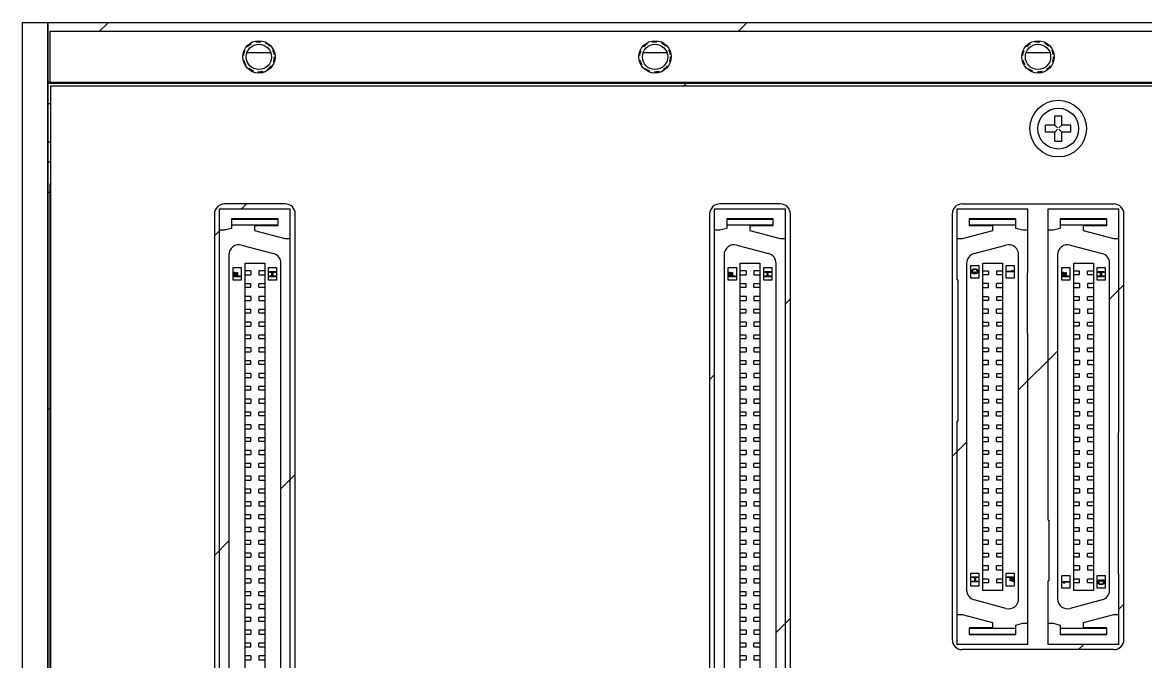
# Model space of a CAD drawing. Header units: inches. Extents: x 18 to 436, y 25 to 155.
# Drawn here: x 17.7 to 128.9, y 92.2 to 155.4 of the extents above; entities that cross this region are included whole.
import ezdxf

# ---------------------------------------------------------------- set-up
doc = ezdxf.new("R2010")
doc.units = ezdxf.units.IN
doc.header["$LTSCALE"] = 4.84
doc.header["$MEASUREMENT"] = 0
doc.linetypes.add('HIDDEN', pattern=[0.2, 0.1, -0.1])
for name, color, linetype in [('BSM712_PCB_ADXF_CONTINUOUS_LINE', 7, 'CONTINUOUS'), ('BSMJ712_4_001_DXF_HIDDEN_LINE', 7, 'CONTINUOUS'), ('BSMJ712_4_00DXF_CONTINUOUS_LINE', 7, 'CONTINUOUS'), ('BSMJ712_4_01DXF_CONTINUOUS_LINE', 7, 'CONTINUOUS'), ('C-1-1734101-DXF_CONTINUOUS_LINE', 7, 'CONTINUOUS'), ('C-1734101-5-DXF_CONTINUOUS_LINE', 7, 'CONTINUOUS'), ('GBT819_2-M2_DXF_CONTINUOUS_LINE', 7, 'CONTINUOUS'), ('TE_1734101_5DXF_CONTINUOUS_LINE', 7, 'CONTINUOUS')]:
    doc.layers.add(name, color=color, linetype=linetype)

msp = doc.modelspace()

# ---------------------------------------------------------------- linework, layer by layer
at = {"layer": 'BSM712_PCB_ADXF_CONTINUOUS_LINE', "color": 7, "linetype": 'Continuous'}
for p, q in [((20.52, 139.54), (20.42, 139.44)), ((20.42, 139.44), (20.42, 41.44))]:
    msp.add_line(p, q, dxfattribs=at)
at = {"layer": 'BSMJ712_4_001_DXF_HIDDEN_LINE', "color": 8, "linetype": 'HIDDEN'}
for centre in [(41.12, 152.04), (80.32, 152.04), (118.22, 152.04)]:
    msp.add_circle(centre, 1.5, dxfattribs=at)
at = {"layer": 'BSMJ712_4_00DXF_CONTINUOUS_LINE', "color": 7, "linetype": 'Continuous'}
for p, q in [((17.72, 25.44), (17.72, 155.44)), ((17.72, 155.44), (20.22, 155.44)), ((20.22, 155.44), (20.22, 25.44)), ((20.22, 25.44), (20.22, 155.44)), ((20.22, 155.44), (431.22, 155.44)), ((42.3, 152.44), (39.94, 152.44)), ((81.5, 152.44), (79.14, 152.44)), ((119.4, 152.44), (117.04, 152.44)), ((20.22, 149.44), (431.22, 149.44)), ((20.52, 31.69), (20.52, 149.19)), ((20.52, 149.19), (430.92, 149.19)), ((20.22, 147.44), (20.52, 147.44)), ((20.22, 143.64), (20.52, 143.64)), ((20.22, 141.64), (20.52, 141.64)), ((20.22, 138.64), (20.42, 138.64)), ((43.72, 137.49), (37.72, 137.49)), ((92.72, 137.49), (86.72, 137.49)), ((110.72, 137.49), (125.72, 137.49)), ((36.72, 136.49), (36.72, 49.99)), ((44.72, 49.99), (44.72, 136.49)), ((85.72, 136.49), (85.72, 49.99)), ((93.72, 49.99), (93.72, 136.49)), ((109.72, 136.49), (109.72, 94.39)), ((126.72, 94.39), (126.72, 136.49)), ((20.42, 117.19), (20.22, 117.19)), ((125.72, 93.39), (110.72, 93.39))]:
    msp.add_line(p, q, dxfattribs=at)
at = {"layer": 'BSMJ712_4_00DXF_CONTINUOUS_LINE', "color": 2, "linetype": 'Continuous'}
for p, q in [((25.32, 154.54), (26.22, 155.44)), ((88.54, 154.54), (89.44, 155.44)), ((20.23, 149.45), (20.37, 149.59)), ((83.19, 149.19), (83.44, 149.44)), ((39.4, 136.99), (39.9, 137.49)), ((36.72, 134.32), (37.25, 134.85)), ((125.3, 128.08), (126.72, 129.5)), ((93.22, 127.6), (93.72, 128.1)), ((116.3, 119.08), (120.15, 122.93)), ((85.72, 120.1), (86.22, 120.6)), ((109.72, 112.5), (111.15, 113.93)), ((43.3, 109.3), (44.72, 110.72)), ((36.72, 102.72), (38.15, 104.15)), ((126.22, 97.38), (126.72, 97.88)), ((92.3, 95.08), (93.72, 96.5)), ((122.24, 93.39), (122.74, 93.89))]:
    msp.add_line(p, q, dxfattribs=at)
at = {"layer": 'BSMJ712_4_00DXF_CONTINUOUS_LINE', "color": 7, "linetype": 'Continuous'}
for centre, radius in [((41.12, 152.04), 1.25), ((80.32, 152.04), 1.25), ((118.22, 152.04), 1.25), ((120.22, 144.94), 2.8)]:
    msp.add_circle(centre, radius, dxfattribs=at)
for centre, radius, start, end in [((40.11, 150.82), 1.62, 90.0022, 96.4011), ((42.13, 150.82), 1.62, 83.5989, 89.9978), ((79.31, 150.82), 1.62, 90.0022, 96.4011), ((81.33, 150.82), 1.62, 83.5989, 89.9978), ((117.21, 150.82), 1.62, 90.0022, 96.4011), ((119.23, 150.82), 1.62, 83.5989, 89.9978), ((37.72, 136.49), 1, 90, 180), ((43.72, 136.49), 1, 0, 90), ((86.72, 136.49), 1, 90, 180), ((92.72, 136.49), 1, 0, 90), ((110.72, 136.49), 1, 90, 180), ((125.72, 136.49), 1, 0, 90), ((110.72, 94.39), 1, 180, 270), ((125.72, 94.39), 1, 270, 0)]:
    msp.add_arc(centre, radius, start, end, dxfattribs=at)
at = {"layer": 'BSMJ712_4_01DXF_CONTINUOUS_LINE', "color": 7, "linetype": 'Continuous'}
for p, q in [((20.42, 154.54), (20.42, 149.54)), ((431.02, 154.54), (20.42, 154.54)), ((20.42, 149.54), (431.02, 149.54))]:
    msp.add_line(p, q, dxfattribs=at)
for centre in [(41.12, 152.04), (80.32, 152.04), (118.22, 152.04)]:
    msp.add_circle(centre, 1.6, dxfattribs=at)
at = {"layer": 'C-1-1734101-DXF_CONTINUOUS_LINE', "color": 7, "linetype": 'Continuous'}
for p, q in [((37.22, 61.75), (37.22, 136.99)), ((37.22, 136.99), (44.22, 136.99)), ((44.22, 70.44), (44.22, 136.99)), ((86.22, 61.75), (86.22, 136.99)), ((86.22, 136.99), (93.22, 136.99)), ((93.22, 70.44), (93.22, 136.99)), ((38.42, 136), (38.42, 135.07)), ((43.02, 136), (38.42, 136)), ((43.02, 135.96), (38.42, 135.96)), ((43.02, 135.35), (43.02, 136)), ((87.42, 136), (87.42, 135.07)), ((92.02, 136), (87.42, 136)), ((92.02, 135.96), (87.42, 135.96)), ((92.02, 135.35), (92.02, 136)), ((37.72, 134.89), (37.22, 134.89)), ((38.42, 135.07), (37.72, 134.89)), ((43.02, 135.39), (38.42, 135.39)), ((40.72, 134.83), (40.72, 135.35)), ((40.72, 135.35), (43.02, 135.35)), ((43.72, 134.02), (40.72, 134.83)), ((86.72, 134.89), (86.22, 134.89)), ((87.42, 135.07), (86.72, 134.89)), ((92.02, 135.39), (87.42, 135.39)), ((89.72, 134.83), (89.72, 135.35)), ((89.72, 135.35), (92.02, 135.35)), ((92.72, 134.02), (89.72, 134.83)), ((39.4, 133.42), (42.55, 132.58)), ((44.22, 134.02), (43.72, 134.02)), ((88.4, 133.42), (91.55, 132.58)), ((93.22, 134.02), (92.72, 134.02)), ((38.15, 132.45), (38.15, 53.98)), ((87.15, 132.45), (87.15, 53.98)), ((38.57, 129.94), (38.57, 131.21)), ((38.57, 131.21), (39.37, 131.21)), ((39.37, 131.21), (39.37, 129.94)), ((39.75, 54.8), (39.75, 131.63)), ((39.75, 131.63), (41.7, 131.63)), ((41.7, 131.63), (41.7, 54.8)), ((42.07, 129.94), (42.07, 131.21)), ((42.07, 131.21), (42.87, 131.21)), ((42.87, 131.21), (42.87, 129.94)), ((43.3, 54.83), (43.3, 131.61)), ((87.57, 129.94), (87.57, 131.21)), ((87.57, 131.21), (88.37, 131.21)), ((88.37, 131.21), (88.37, 129.94)), ((88.75, 54.8), (88.75, 131.63)), ((88.75, 131.63), (90.7, 131.63)), ((90.7, 131.63), (90.7, 54.8)), ((91.07, 129.94), (91.07, 131.21)), ((91.07, 131.21), (91.87, 131.21)), ((91.87, 131.21), (91.87, 129.94)), ((92.3, 54.83), (92.3, 131.61)), ((38.67, 130.29), (38.67, 130.74)), ((38.67, 130.74), (38.75, 130.74)), ((39.27, 130.29), (38.67, 130.29)), ((38.75, 130.74), (38.75, 130.37)), ((38.75, 130.37), (38.91, 130.37)), ((38.91, 130.37), (38.91, 130.69)), ((38.91, 130.69), (38.99, 130.69)), ((38.99, 130.69), (38.99, 130.37)), ((38.99, 130.37), (39.27, 130.37)), ((39.27, 130.37), (39.27, 130.29)), ((40.33, 130.88), (39.75, 130.88)), ((39.75, 130.48), (40.33, 130.48)), ((40.33, 130.88), (40.33, 130.48)), ((41.11, 130.88), (41.11, 130.48)), ((41.7, 130.88), (41.11, 130.88)), ((41.11, 130.48), (41.7, 130.48)), ((42.17, 130.72), (42.17, 130.79)), ((42.17, 130.79), (42.77, 130.79)), ((42.41, 130.72), (42.17, 130.72)), ((42.17, 130.29), (42.17, 130.37)), ((42.17, 130.37), (42.41, 130.37)), ((42.77, 130.29), (42.17, 130.29)), ((42.41, 130.37), (42.41, 130.72)), ((42.49, 130.72), (42.49, 130.37)), ((42.77, 130.72), (42.49, 130.72)), ((42.49, 130.37), (42.77, 130.37)), ((42.77, 130.79), (42.77, 130.72)), ((42.77, 130.37), (42.77, 130.29)), ((87.67, 130.29), (87.67, 130.74)), ((87.67, 130.74), (87.75, 130.74)), ((88.27, 130.29), (87.67, 130.29)), ((87.75, 130.74), (87.75, 130.37)), ((87.75, 130.37), (87.91, 130.37)), ((87.91, 130.37), (87.91, 130.69)), ((87.91, 130.69), (87.99, 130.69)), ((87.99, 130.69), (87.99, 130.37)), ((87.99, 130.37), (88.27, 130.37)), ((88.27, 130.37), (88.27, 130.29)), ((89.33, 130.88), (88.75, 130.88)), ((88.75, 130.48), (89.33, 130.48)), ((89.33, 130.88), (89.33, 130.48)), ((90.11, 130.88), (90.11, 130.48)), ((90.7, 130.88), (90.11, 130.88)), ((90.11, 130.48), (90.7, 130.48)), ((91.17, 130.72), (91.17, 130.79)), ((91.17, 130.79), (91.77, 130.79)), ((91.41, 130.72), (91.17, 130.72)), ((91.17, 130.29), (91.17, 130.37)), ((91.17, 130.37), (91.41, 130.37)), ((91.77, 130.29), (91.17, 130.29)), ((91.41, 130.37), (91.41, 130.72)), ((91.49, 130.72), (91.49, 130.37)), ((91.77, 130.72), (91.49, 130.72)), ((91.49, 130.37), (91.77, 130.37)), ((91.77, 130.79), (91.77, 130.72)), ((91.77, 130.37), (91.77, 130.29)), ((39.37, 129.94), (38.57, 129.94)), ((40.33, 129.58), (39.75, 129.58)), ((39.75, 129.24), (40.33, 129.24)), ((40.33, 129.24), (40.33, 129.58)), ((41.11, 129.24), (41.11, 129.58)), ((41.7, 129.58), (41.11, 129.58)), ((41.11, 129.24), (41.7, 129.24)), ((42.87, 129.94), (42.07, 129.94)), ((88.37, 129.94), (87.57, 129.94)), ((89.33, 129.58), (88.75, 129.58)), ((88.75, 129.24), (89.33, 129.24)), ((89.33, 129.24), (89.33, 129.58)), ((90.11, 129.24), (90.11, 129.58)), ((90.7, 129.58), (90.11, 129.58)), ((90.11, 129.24), (90.7, 129.24)), ((91.87, 129.94), (91.07, 129.94)), ((40.33, 128.34), (39.75, 128.34)), ((39.75, 127.94), (40.33, 127.94)), ((40.33, 128.34), (40.33, 127.94)), ((41.11, 128.34), (41.11, 127.94)), ((41.7, 128.34), (41.11, 128.34)), ((41.11, 127.94), (41.7, 127.94)), ((89.33, 128.34), (88.75, 128.34)), ((88.75, 127.94), (89.33, 127.94)), ((89.33, 128.34), (89.33, 127.94)), ((90.11, 128.34), (90.11, 127.94)), ((90.7, 128.34), (90.11, 128.34)), ((90.11, 127.94), (90.7, 127.94)), ((40.33, 127.04), (39.75, 127.04)), ((39.75, 126.7), (40.33, 126.7)), ((40.33, 126.7), (40.33, 127.04)), ((41.11, 126.7), (41.11, 127.04)), ((41.7, 127.04), (41.11, 127.04)), ((41.11, 126.7), (41.7, 126.7)), ((89.33, 127.04), (88.75, 127.04)), ((88.75, 126.7), (89.33, 126.7)), ((89.33, 126.7), (89.33, 127.04)), ((90.11, 126.7), (90.11, 127.04)), ((90.7, 127.04), (90.11, 127.04)), ((90.11, 126.7), (90.7, 126.7)), ((40.33, 125.8), (39.75, 125.8)), ((40.33, 125.8), (40.33, 125.4)), ((41.11, 125.8), (41.11, 125.4)), ((41.7, 125.8), (41.11, 125.8)), ((89.33, 125.8), (88.75, 125.8)), ((89.33, 125.8), (89.33, 125.4)), ((90.11, 125.8), (90.11, 125.4)), ((90.7, 125.8), (90.11, 125.8)), ((39.75, 125.4), (40.33, 125.4)), ((40.33, 124.5), (39.75, 124.5)), ((40.33, 124.16), (40.33, 124.5)), ((41.11, 125.4), (41.7, 125.4)), ((41.11, 124.16), (41.11, 124.5)), ((41.7, 124.5), (41.11, 124.5)), ((88.75, 125.4), (89.33, 125.4)), ((89.33, 124.5), (88.75, 124.5)), ((89.33, 124.16), (89.33, 124.5)), ((90.11, 125.4), (90.7, 125.4)), ((90.11, 124.16), (90.11, 124.5)), ((90.7, 124.5), (90.11, 124.5)), ((39.75, 124.16), (40.33, 124.16)), ((41.11, 124.16), (41.7, 124.16)), ((88.75, 124.16), (89.33, 124.16)), ((90.11, 124.16), (90.7, 124.16)), ((40.33, 123.26), (39.75, 123.26)), ((39.75, 122.86), (40.33, 122.86)), ((40.33, 123.26), (40.33, 122.86)), ((41.11, 123.26), (41.11, 122.86)), ((41.7, 123.26), (41.11, 123.26)), ((41.11, 122.86), (41.7, 122.86)), ((89.33, 123.26), (88.75, 123.26)), ((88.75, 122.86), (89.33, 122.86)), ((89.33, 123.26), (89.33, 122.86)), ((90.11, 123.26), (90.11, 122.86)), ((90.7, 123.26), (90.11, 123.26)), ((90.11, 122.86), (90.7, 122.86)), ((40.33, 121.96), (39.75, 121.96)), ((39.75, 121.62), (40.33, 121.62)), ((40.33, 121.62), (40.33, 121.96)), ((41.11, 121.62), (41.11, 121.96)), ((41.7, 121.96), (41.11, 121.96)), ((41.11, 121.62), (41.7, 121.62)), ((89.33, 121.96), (88.75, 121.96)), ((88.75, 121.62), (89.33, 121.62)), ((89.33, 121.62), (89.33, 121.96)), ((90.11, 121.62), (90.11, 121.96)), ((90.7, 121.96), (90.11, 121.96)), ((90.11, 121.62), (90.7, 121.62)), ((40.33, 120.72), (39.75, 120.72)), ((39.75, 120.32), (40.33, 120.32)), ((40.33, 120.72), (40.33, 120.32)), ((41.11, 120.72), (41.11, 120.32)), ((41.7, 120.72), (41.11, 120.72)), ((41.11, 120.32), (41.7, 120.32)), ((89.33, 120.72), (88.75, 120.72)), ((88.75, 120.32), (89.33, 120.32)), ((89.33, 120.72), (89.33, 120.32)), ((90.11, 120.72), (90.11, 120.32)), ((90.7, 120.72), (90.11, 120.72)), ((90.11, 120.32), (90.7, 120.32)), ((40.33, 119.42), (39.75, 119.42)), ((39.75, 119.08), (40.33, 119.08)), ((40.33, 119.08), (40.33, 119.42)), ((41.11, 119.08), (41.11, 119.42)), ((41.7, 119.42), (41.11, 119.42)), ((41.11, 119.08), (41.7, 119.08)), ((89.33, 119.42), (88.75, 119.42)), ((88.75, 119.08), (89.33, 119.08)), ((89.33, 119.08), (89.33, 119.42)), ((90.11, 119.08), (90.11, 119.42)), ((90.7, 119.42), (90.11, 119.42)), ((90.11, 119.08), (90.7, 119.08)), ((40.33, 118.18), (39.75, 118.18)), ((40.33, 118.18), (40.33, 117.78)), ((41.11, 118.18), (41.11, 117.78)), ((41.7, 118.18), (41.11, 118.18)), ((89.33, 118.18), (88.75, 118.18)), ((89.33, 118.18), (89.33, 117.78)), ((90.11, 118.18), (90.11, 117.78)), ((90.7, 118.18), (90.11, 118.18)), ((39.75, 117.78), (40.33, 117.78)), ((40.33, 116.88), (39.75, 116.88)), ((40.33, 116.54), (40.33, 116.88)), ((41.11, 117.78), (41.7, 117.78)), ((41.11, 116.54), (41.11, 116.88)), ((41.7, 116.88), (41.11, 116.88)), ((88.75, 117.78), (89.33, 117.78)), ((89.33, 116.88), (88.75, 116.88)), ((89.33, 116.54), (89.33, 116.88)), ((90.11, 117.78), (90.7, 117.78)), ((90.11, 116.54), (90.11, 116.88)), ((90.7, 116.88), (90.11, 116.88)), ((39.75, 116.54), (40.33, 116.54)), ((40.33, 115.64), (39.75, 115.64)), ((40.33, 115.64), (40.33, 115.24)), ((41.11, 116.54), (41.7, 116.54)), ((41.11, 115.64), (41.11, 115.24)), ((41.7, 115.64), (41.11, 115.64)), ((88.75, 116.54), (89.33, 116.54)), ((89.33, 115.64), (88.75, 115.64)), ((89.33, 115.64), (89.33, 115.24)), ((90.11, 116.54), (90.7, 116.54)), ((90.11, 115.64), (90.11, 115.24)), ((90.7, 115.64), (90.11, 115.64)), ((39.75, 115.24), (40.33, 115.24)), ((41.11, 115.24), (41.7, 115.24)), ((88.75, 115.24), (89.33, 115.24)), ((90.11, 115.24), (90.7, 115.24)), ((40.33, 114.34), (39.75, 114.34)), ((39.75, 114), (40.33, 114)), ((40.33, 114), (40.33, 114.34)), ((41.11, 114), (41.11, 114.34)), ((41.7, 114.34), (41.11, 114.34)), ((41.11, 114), (41.7, 114)), ((89.33, 114.34), (88.75, 114.34)), ((88.75, 114), (89.33, 114)), ((89.33, 114), (89.33, 114.34)), ((90.11, 114), (90.11, 114.34)), ((90.7, 114.34), (90.11, 114.34)), ((90.11, 114), (90.7, 114)), ((40.33, 113.1), (39.75, 113.1)), ((39.75, 112.7), (40.33, 112.7)), ((40.33, 113.1), (40.33, 112.7)), ((41.11, 113.1), (41.11, 112.7)), ((41.7, 113.1), (41.11, 113.1)), ((41.11, 112.7), (41.7, 112.7)), ((89.33, 113.1), (88.75, 113.1)), ((88.75, 112.7), (89.33, 112.7)), ((89.33, 113.1), (89.33, 112.7)), ((90.11, 113.1), (90.11, 112.7)), ((90.7, 113.1), (90.11, 113.1)), ((90.11, 112.7), (90.7, 112.7)), ((40.33, 111.8), (39.75, 111.8)), ((39.75, 111.46), (40.33, 111.46)), ((40.33, 111.46), (40.33, 111.8)), ((41.11, 111.46), (41.11, 111.8)), ((41.7, 111.8), (41.11, 111.8)), ((41.11, 111.46), (41.7, 111.46)), ((89.33, 111.8), (88.75, 111.8)), ((88.75, 111.46), (89.33, 111.46)), ((89.33, 111.46), (89.33, 111.8)), ((90.11, 111.46), (90.11, 111.8)), ((90.7, 111.8), (90.11, 111.8)), ((90.11, 111.46), (90.7, 111.46)), ((40.33, 110.56), (39.75, 110.56)), ((39.75, 110.16), (40.33, 110.16)), ((40.33, 110.56), (40.33, 110.16)), ((41.11, 110.56), (41.11, 110.16)), ((41.7, 110.56), (41.11, 110.56)), ((41.11, 110.16), (41.7, 110.16)), ((89.33, 110.56), (88.75, 110.56)), ((88.75, 110.16), (89.33, 110.16)), ((89.33, 110.56), (89.33, 110.16)), ((90.11, 110.56), (90.11, 110.16)), ((90.7, 110.56), (90.11, 110.56)), ((90.11, 110.16), (90.7, 110.16)), ((40.33, 109.26), (39.75, 109.26)), ((39.75, 108.92), (40.33, 108.92)), ((40.33, 108.92), (40.33, 109.26)), ((41.11, 108.92), (41.11, 109.26)), ((41.7, 109.26), (41.11, 109.26)), ((41.11, 108.92), (41.7, 108.92)), ((89.33, 109.26), (88.75, 109.26)), ((88.75, 108.92), (89.33, 108.92)), ((89.33, 108.92), (89.33, 109.26)), ((90.11, 108.92), (90.11, 109.26)), ((90.7, 109.26), (90.11, 109.26)), ((90.11, 108.92), (90.7, 108.92)), ((40.33, 108.02), (39.75, 108.02)), ((40.33, 108.02), (40.33, 107.62)), ((41.11, 108.02), (41.11, 107.62)), ((41.7, 108.02), (41.11, 108.02)), ((89.33, 108.02), (88.75, 108.02)), ((89.33, 108.02), (89.33, 107.62)), ((90.11, 108.02), (90.11, 107.62)), ((90.7, 108.02), (90.11, 108.02)), ((39.75, 107.62), (40.33, 107.62)), ((40.33, 106.72), (39.75, 106.72)), ((40.33, 106.38), (40.33, 106.72)), ((41.11, 107.62), (41.7, 107.62)), ((41.11, 106.38), (41.11, 106.72)), ((41.7, 106.72), (41.11, 106.72)), ((88.75, 107.62), (89.33, 107.62)), ((89.33, 106.72), (88.75, 106.72)), ((89.33, 106.38), (89.33, 106.72)), ((90.11, 107.62), (90.7, 107.62)), ((90.11, 106.38), (90.11, 106.72)), ((90.7, 106.72), (90.11, 106.72)), ((39.75, 106.38), (40.33, 106.38)), ((41.11, 106.38), (41.7, 106.38)), ((88.75, 106.38), (89.33, 106.38)), ((90.11, 106.38), (90.7, 106.38)), ((40.33, 105.48), (39.75, 105.48)), ((39.75, 105.08), (40.33, 105.08)), ((40.33, 105.48), (40.33, 105.08)), ((41.11, 105.48), (41.11, 105.08)), ((41.7, 105.48), (41.11, 105.48)), ((41.11, 105.08), (41.7, 105.08)), ((89.33, 105.48), (88.75, 105.48)), ((88.75, 105.08), (89.33, 105.08)), ((89.33, 105.48), (89.33, 105.08)), ((90.11, 105.48), (90.11, 105.08)), ((90.7, 105.48), (90.11, 105.48)), ((90.11, 105.08), (90.7, 105.08)), ((40.33, 104.18), (39.75, 104.18)), ((39.75, 103.84), (40.33, 103.84)), ((40.33, 103.84), (40.33, 104.18)), ((41.11, 103.84), (41.11, 104.18)), ((41.7, 104.18), (41.11, 104.18)), ((41.11, 103.84), (41.7, 103.84)), ((89.33, 104.18), (88.75, 104.18)), ((88.75, 103.84), (89.33, 103.84)), ((89.33, 103.84), (89.33, 104.18)), ((90.11, 103.84), (90.11, 104.18)), ((90.7, 104.18), (90.11, 104.18)), ((90.11, 103.84), (90.7, 103.84)), ((40.33, 102.94), (39.75, 102.94)), ((39.75, 102.54), (40.33, 102.54)), ((40.33, 102.94), (40.33, 102.54)), ((41.11, 102.94), (41.11, 102.54)), ((41.7, 102.94), (41.11, 102.94)), ((41.11, 102.54), (41.7, 102.54)), ((89.33, 102.94), (88.75, 102.94)), ((88.75, 102.54), (89.33, 102.54)), ((89.33, 102.94), (89.33, 102.54)), ((90.11, 102.94), (90.11, 102.54)), ((90.7, 102.94), (90.11, 102.94)), ((90.11, 102.54), (90.7, 102.54)), ((40.33, 101.64), (39.75, 101.64)), ((39.75, 101.3), (40.33, 101.3)), ((40.33, 101.3), (40.33, 101.64)), ((41.11, 101.3), (41.11, 101.64)), ((41.7, 101.64), (41.11, 101.64)), ((41.11, 101.3), (41.7, 101.3)), ((89.33, 101.64), (88.75, 101.64)), ((88.75, 101.3), (89.33, 101.3)), ((89.33, 101.3), (89.33, 101.64)), ((90.11, 101.3), (90.11, 101.64)), ((90.7, 101.64), (90.11, 101.64)), ((90.11, 101.3), (90.7, 101.3)), ((40.33, 100.4), (39.75, 100.4)), ((40.33, 100.4), (40.33, 100)), ((41.11, 100.4), (41.11, 100)), ((41.7, 100.4), (41.11, 100.4)), ((89.33, 100.4), (88.75, 100.4)), ((89.33, 100.4), (89.33, 100)), ((90.11, 100.4), (90.11, 100)), ((90.7, 100.4), (90.11, 100.4)), ((39.75, 100), (40.33, 100)), ((40.33, 99.1), (39.75, 99.1)), ((40.33, 98.76), (40.33, 99.1)), ((41.11, 100), (41.7, 100)), ((41.11, 98.76), (41.11, 99.1)), ((41.7, 99.1), (41.11, 99.1)), ((88.75, 100), (89.33, 100)), ((89.33, 99.1), (88.75, 99.1)), ((89.33, 98.76), (89.33, 99.1)), ((90.11, 100), (90.7, 100)), ((90.11, 98.76), (90.11, 99.1)), ((90.7, 99.1), (90.11, 99.1)), ((39.75, 98.76), (40.33, 98.76)), ((40.33, 97.86), (39.75, 97.86)), ((40.33, 97.86), (40.33, 97.46)), ((41.11, 98.76), (41.7, 98.76)), ((41.11, 97.86), (41.11, 97.46)), ((41.7, 97.86), (41.11, 97.86)), ((88.75, 98.76), (89.33, 98.76)), ((89.33, 97.86), (88.75, 97.86)), ((89.33, 97.86), (89.33, 97.46)), ((90.11, 98.76), (90.7, 98.76)), ((90.11, 97.86), (90.11, 97.46)), ((90.7, 97.86), (90.11, 97.86)), ((39.75, 97.46), (40.33, 97.46)), ((41.11, 97.46), (41.7, 97.46)), ((88.75, 97.46), (89.33, 97.46)), ((90.11, 97.46), (90.7, 97.46)), ((40.33, 96.56), (39.75, 96.56)), ((39.75, 96.22), (40.33, 96.22)), ((40.33, 96.22), (40.33, 96.56)), ((41.11, 96.22), (41.11, 96.56)), ((41.7, 96.56), (41.11, 96.56)), ((41.11, 96.22), (41.7, 96.22)), ((89.33, 96.56), (88.75, 96.56)), ((88.75, 96.22), (89.33, 96.22)), ((89.33, 96.22), (89.33, 96.56)), ((90.11, 96.22), (90.11, 96.56)), ((90.7, 96.56), (90.11, 96.56)), ((90.11, 96.22), (90.7, 96.22)), ((40.33, 95.32), (39.75, 95.32)), ((39.75, 94.92), (40.33, 94.92)), ((40.33, 95.32), (40.33, 94.92)), ((41.11, 95.32), (41.11, 94.92)), ((41.7, 95.32), (41.11, 95.32)), ((41.11, 94.92), (41.7, 94.92)), ((89.33, 95.32), (88.75, 95.32)), ((88.75, 94.92), (89.33, 94.92)), ((89.33, 95.32), (89.33, 94.92)), ((90.11, 95.32), (90.11, 94.92)), ((90.7, 95.32), (90.11, 95.32)), ((90.11, 94.92), (90.7, 94.92)), ((40.33, 94.02), (39.75, 94.02)), ((39.75, 93.68), (40.33, 93.68)), ((40.33, 93.68), (40.33, 94.02)), ((41.11, 93.68), (41.11, 94.02)), ((41.7, 94.02), (41.11, 94.02)), ((41.11, 93.68), (41.7, 93.68)), ((89.33, 94.02), (88.75, 94.02)), ((88.75, 93.68), (89.33, 93.68)), ((89.33, 93.68), (89.33, 94.02)), ((90.11, 93.68), (90.11, 94.02)), ((90.7, 94.02), (90.11, 94.02)), ((90.11, 93.68), (90.7, 93.68)), ((40.33, 92.78), (39.75, 92.78)), ((39.75, 92.38), (40.33, 92.38)), ((40.33, 92.78), (40.33, 92.38)), ((41.11, 92.78), (41.11, 92.38)), ((41.7, 92.78), (41.11, 92.78)), ((41.11, 92.38), (41.7, 92.38)), ((89.33, 92.78), (88.75, 92.78)), ((88.75, 92.38), (89.33, 92.38)), ((89.33, 92.78), (89.33, 92.38)), ((90.11, 92.78), (90.11, 92.38)), ((90.7, 92.78), (90.11, 92.78)), ((90.11, 92.38), (90.7, 92.38))]:
    msp.add_line(p, q, dxfattribs=at)
for centre, start, end in [((39.15, 132.45), 75, 180), ((88.15, 132.45), 75, 180), ((42.3, 131.61), 0, 75), ((91.3, 131.61), 0, 75)]:
    msp.add_arc(centre, 1, start, end, dxfattribs=at)
at = {"layer": 'C-1734101-5-DXF_CONTINUOUS_LINE', "color": 7, "linetype": 'Continuous'}
for p, q in [((119.22, 106.2), (119.22, 136.99)), ((119.22, 136.99), (126.22, 136.99)), ((126.22, 114.89), (126.22, 136.99)), ((120.42, 136), (120.42, 135.07)), ((125.02, 136), (120.42, 136)), ((125.02, 135.96), (120.42, 135.96)), ((125.02, 135.35), (125.02, 136)), ((119.72, 134.89), (119.22, 134.89)), ((120.42, 135.07), (119.72, 134.89)), ((125.02, 135.39), (120.42, 135.39)), ((122.72, 134.83), (122.72, 135.35)), ((122.72, 135.35), (125.02, 135.35)), ((125.72, 134.02), (122.72, 134.83)), ((121.4, 133.42), (124.55, 132.58)), ((126.22, 134.02), (125.72, 134.02)), ((120.15, 132.45), (120.15, 98.43)), ((120.57, 129.94), (120.57, 131.21)), ((120.57, 131.21), (121.37, 131.21)), ((121.37, 131.21), (121.37, 129.94)), ((121.75, 99.25), (121.75, 131.63)), ((121.75, 131.63), (123.7, 131.63)), ((123.7, 131.63), (123.7, 99.25)), ((124.07, 129.94), (124.07, 131.21)), ((124.07, 131.21), (124.87, 131.21)), ((124.87, 131.21), (124.87, 129.94)), ((125.3, 99.28), (125.3, 131.61)), ((120.67, 130.29), (120.67, 130.74)), ((120.67, 130.74), (120.75, 130.74)), ((121.27, 130.29), (120.67, 130.29)), ((120.75, 130.74), (120.75, 130.37)), ((120.75, 130.37), (120.91, 130.37)), ((120.91, 130.37), (120.91, 130.69)), ((120.91, 130.69), (120.99, 130.69)), ((120.99, 130.69), (120.99, 130.37)), ((120.99, 130.37), (121.27, 130.37)), ((121.27, 130.37), (121.27, 130.29)), ((122.33, 130.85), (121.75, 130.85)), ((121.75, 130.51), (122.33, 130.51)), ((122.33, 130.51), (122.33, 130.85)), ((123.11, 130.51), (123.11, 130.85)), ((123.7, 130.85), (123.11, 130.85)), ((123.11, 130.51), (123.7, 130.51)), ((124.17, 130.72), (124.17, 130.79)), ((124.17, 130.79), (124.77, 130.79)), ((124.41, 130.72), (124.17, 130.72)), ((124.17, 130.29), (124.17, 130.37)), ((124.17, 130.37), (124.41, 130.37)), ((124.77, 130.29), (124.17, 130.29)), ((124.41, 130.37), (124.41, 130.72)), ((124.49, 130.72), (124.49, 130.37)), ((124.77, 130.72), (124.49, 130.72)), ((124.49, 130.37), (124.77, 130.37)), ((124.77, 130.79), (124.77, 130.72)), ((124.77, 130.37), (124.77, 130.29)), ((121.37, 129.94), (120.57, 129.94)), ((122.33, 129.61), (121.75, 129.61)), ((121.75, 129.21), (122.33, 129.21)), ((122.33, 129.61), (122.33, 129.21)), ((123.11, 129.61), (123.11, 129.21)), ((123.7, 129.61), (123.11, 129.61)), ((123.11, 129.21), (123.7, 129.21)), ((124.87, 129.94), (124.07, 129.94)), ((122.33, 128.31), (121.75, 128.31)), ((121.75, 127.97), (122.33, 127.97)), ((122.33, 127.97), (122.33, 128.31)), ((123.11, 127.97), (123.11, 128.31)), ((123.7, 128.31), (123.11, 128.31)), ((123.11, 127.97), (123.7, 127.97)), ((122.33, 127.07), (121.75, 127.07)), ((122.33, 127.07), (122.33, 126.67)), ((123.11, 127.07), (123.11, 126.67)), ((123.7, 127.07), (123.11, 127.07)), ((121.75, 126.67), (122.33, 126.67)), ((122.33, 125.77), (121.75, 125.77)), ((122.33, 125.43), (122.33, 125.77)), ((123.11, 126.67), (123.7, 126.67)), ((123.11, 125.43), (123.11, 125.77)), ((123.7, 125.77), (123.11, 125.77)), ((121.75, 125.43), (122.33, 125.43)), ((122.33, 124.53), (121.75, 124.53)), ((122.33, 124.53), (122.33, 124.13)), ((123.11, 125.43), (123.7, 125.43)), ((123.11, 124.53), (123.11, 124.13)), ((123.7, 124.53), (123.11, 124.53)), ((121.75, 124.13), (122.33, 124.13)), ((123.11, 124.13), (123.7, 124.13)), ((122.33, 123.23), (121.75, 123.23)), ((121.75, 122.89), (122.33, 122.89)), ((122.33, 122.89), (122.33, 123.23)), ((123.11, 122.89), (123.11, 123.23)), ((123.7, 123.23), (123.11, 123.23)), ((123.11, 122.89), (123.7, 122.89)), ((122.33, 121.99), (121.75, 121.99)), ((121.75, 121.59), (122.33, 121.59)), ((122.33, 121.99), (122.33, 121.59)), ((123.11, 121.99), (123.11, 121.59)), ((123.7, 121.99), (123.11, 121.99)), ((123.11, 121.59), (123.7, 121.59)), ((122.33, 120.69), (121.75, 120.69)), ((121.75, 120.35), (122.33, 120.35)), ((122.33, 120.35), (122.33, 120.69)), ((123.11, 120.35), (123.11, 120.69)), ((123.7, 120.69), (123.11, 120.69)), ((123.11, 120.35), (123.7, 120.35)), ((122.33, 119.45), (121.75, 119.45)), ((121.75, 119.05), (122.33, 119.05)), ((122.33, 119.45), (122.33, 119.05)), ((123.11, 119.45), (123.11, 119.05)), ((123.7, 119.45), (123.11, 119.45)), ((123.11, 119.05), (123.7, 119.05)), ((122.33, 118.15), (121.75, 118.15)), ((121.75, 117.81), (122.33, 117.81)), ((122.33, 117.81), (122.33, 118.15)), ((123.11, 117.81), (123.11, 118.15)), ((123.7, 118.15), (123.11, 118.15)), ((123.11, 117.81), (123.7, 117.81)), ((122.33, 116.91), (121.75, 116.91)), ((122.33, 116.91), (122.33, 116.51)), ((123.11, 116.91), (123.11, 116.51)), ((123.7, 116.91), (123.11, 116.91)), ((121.75, 116.51), (122.33, 116.51)), ((122.33, 115.61), (121.75, 115.61)), ((122.33, 115.27), (122.33, 115.61)), ((123.11, 116.51), (123.7, 116.51)), ((123.11, 115.27), (123.11, 115.61)), ((123.7, 115.61), (123.11, 115.61)), ((121.75, 115.27), (122.33, 115.27)), ((123.11, 115.27), (123.7, 115.27)), ((126.17, 100.89), (126.17, 114.89)), ((126.17, 114.89), (126.22, 114.89)), ((122.33, 114.37), (121.75, 114.37)), ((121.75, 113.97), (122.33, 113.97)), ((122.33, 114.37), (122.33, 113.97)), ((123.11, 114.37), (123.11, 113.97)), ((123.7, 114.37), (123.11, 114.37)), ((123.11, 113.97), (123.7, 113.97)), ((122.33, 113.07), (121.75, 113.07)), ((121.75, 112.73), (122.33, 112.73)), ((122.33, 112.73), (122.33, 113.07)), ((123.11, 112.73), (123.11, 113.07)), ((123.7, 113.07), (123.11, 113.07)), ((123.11, 112.73), (123.7, 112.73)), ((122.33, 111.83), (121.75, 111.83)), ((121.75, 111.43), (122.33, 111.43)), ((122.33, 111.83), (122.33, 111.43)), ((123.11, 111.83), (123.11, 111.43)), ((123.7, 111.83), (123.11, 111.83)), ((123.11, 111.43), (123.7, 111.43)), ((122.33, 110.53), (121.75, 110.53)), ((121.75, 110.19), (122.33, 110.19)), ((122.33, 110.19), (122.33, 110.53)), ((123.11, 110.19), (123.11, 110.53)), ((123.7, 110.53), (123.11, 110.53)), ((123.11, 110.19), (123.7, 110.19)), ((122.33, 109.29), (121.75, 109.29)), ((122.33, 109.29), (122.33, 108.89)), ((123.11, 109.29), (123.11, 108.89)), ((123.7, 109.29), (123.11, 109.29)), ((121.75, 108.89), (122.33, 108.89)), ((122.33, 107.99), (121.75, 107.99)), ((122.33, 107.65), (122.33, 107.99)), ((123.11, 108.89), (123.7, 108.89)), ((123.11, 107.65), (123.11, 107.99)), ((123.7, 107.99), (123.11, 107.99)), ((121.75, 107.65), (122.33, 107.65)), ((122.33, 106.75), (121.75, 106.75)), ((122.33, 106.75), (122.33, 106.35)), ((123.11, 107.65), (123.7, 107.65)), ((123.11, 106.75), (123.11, 106.35)), ((123.7, 106.75), (123.11, 106.75)), ((119.22, 106.2), (119.28, 106.2)), ((119.28, 106.2), (119.28, 100.2)), ((121.75, 106.35), (122.33, 106.35)), ((123.11, 106.35), (123.7, 106.35)), ((122.33, 105.45), (121.75, 105.45)), ((121.75, 105.11), (122.33, 105.11)), ((122.33, 105.11), (122.33, 105.45)), ((123.11, 105.11), (123.11, 105.45)), ((123.7, 105.45), (123.11, 105.45)), ((123.11, 105.11), (123.7, 105.11)), ((122.33, 104.21), (121.75, 104.21)), ((121.75, 103.81), (122.33, 103.81)), ((122.33, 104.21), (122.33, 103.81)), ((123.11, 104.21), (123.11, 103.81)), ((123.7, 104.21), (123.11, 104.21)), ((123.11, 103.81), (123.7, 103.81)), ((122.33, 102.91), (121.75, 102.91)), ((121.75, 102.57), (122.33, 102.57)), ((122.33, 102.57), (122.33, 102.91)), ((123.11, 102.57), (123.11, 102.91)), ((123.7, 102.91), (123.11, 102.91)), ((123.11, 102.57), (123.7, 102.57)), ((122.33, 101.67), (121.75, 101.67)), ((121.75, 101.27), (122.33, 101.27)), ((122.33, 101.67), (122.33, 101.27)), ((123.11, 101.67), (123.11, 101.27)), ((123.7, 101.67), (123.11, 101.67)), ((123.11, 101.27), (123.7, 101.27)), ((119.22, 93.89), (119.22, 100.2)), ((119.28, 100.2), (119.22, 100.2)), ((120.57, 99.47), (120.57, 100.74)), ((120.57, 100.74), (121.37, 100.74)), ((120.67, 100.05), (120.67, 100.12)), ((120.67, 100.12), (121.27, 100.12)), ((120.76, 99.97), (120.67, 100.05)), ((120.77, 100.05), (120.86, 99.97)), ((121.27, 100.05), (120.77, 100.05)), ((121.27, 100.12), (121.27, 100.05)), ((121.37, 100.74), (121.37, 99.47)), ((122.33, 100.37), (121.75, 100.37)), ((121.75, 100.03), (122.33, 100.03)), ((122.33, 100.03), (122.33, 100.37)), ((123.11, 100.03), (123.11, 100.37)), ((123.7, 100.37), (123.11, 100.37)), ((123.11, 100.03), (123.7, 100.03)), ((124.07, 99.47), (124.07, 100.74)), ((124.07, 100.74), (124.87, 100.74)), ((124.17, 100.14), (124.18, 100.2)), ((124.17, 100.02), (124.17, 100.14)), ((124.18, 99.96), (124.17, 100.02)), ((124.18, 100.2), (124.21, 100.25)), ((124.21, 100.25), (124.26, 100.3)), ((124.26, 100.19), (124.25, 100.14)), ((124.25, 100.14), (124.25, 100.02)), ((124.25, 100.02), (124.26, 99.97)), ((124.26, 100.3), (124.32, 100.31)), ((124.29, 100.22), (124.26, 100.19)), ((124.32, 100.24), (124.29, 100.22)), ((124.32, 100.31), (124.32, 100.24)), ((124.44, 100.12), (124.44, 100.31)), ((124.44, 100.31), (124.63, 100.31)), ((124.52, 100.12), (124.44, 100.12)), ((124.52, 100.24), (124.52, 100.12)), ((124.62, 100.24), (124.52, 100.24)), ((124.66, 100.22), (124.62, 100.24)), ((124.63, 100.31), (124.68, 100.3)), ((124.68, 100.19), (124.66, 100.22)), ((124.68, 100.3), (124.73, 100.25)), ((124.69, 100.14), (124.68, 100.19)), ((124.68, 99.97), (124.69, 100.02)), ((124.69, 100.02), (124.69, 100.14)), ((124.73, 100.25), (124.76, 100.2)), ((124.76, 100.2), (124.77, 100.14)), ((124.77, 100.02), (124.76, 99.96)), ((124.77, 100.14), (124.77, 100.02)), ((124.87, 100.74), (124.87, 99.47)), ((126.22, 100.89), (126.17, 100.89)), ((126.22, 93.89), (126.22, 100.89)), ((121.37, 99.47), (120.57, 99.47)), ((120.86, 99.97), (120.76, 99.97)), ((123.7, 99.25), (121.75, 99.25)), ((124.87, 99.47), (124.07, 99.47)), ((124.21, 99.91), (124.18, 99.96)), ((124.26, 99.86), (124.21, 99.91)), ((124.26, 99.97), (124.29, 99.94)), ((124.31, 99.84), (124.26, 99.86)), ((124.29, 99.94), (124.32, 99.91)), ((124.38, 99.82), (124.31, 99.84)), ((124.32, 99.91), (124.38, 99.9)), ((124.38, 99.9), (124.57, 99.9)), ((124.57, 99.82), (124.38, 99.82)), ((124.57, 99.9), (124.62, 99.91)), ((124.63, 99.84), (124.57, 99.82)), ((124.62, 99.91), (124.66, 99.94)), ((124.68, 99.86), (124.63, 99.84)), ((124.66, 99.94), (124.68, 99.97)), ((124.73, 99.91), (124.68, 99.86)), ((124.76, 99.96), (124.73, 99.91)), ((124.55, 98.31), (121.4, 97.47)), ((122.72, 96.06), (125.72, 96.86)), ((125.72, 96.86), (126.22, 96.86)), ((119.22, 96), (119.72, 96)), ((119.72, 96), (120.42, 95.81)), ((120.42, 95.81), (120.42, 94.89)), ((122.72, 95.54), (122.72, 96.06)), ((120.42, 95.5), (125.02, 95.5)), ((120.42, 94.93), (125.02, 94.93)), ((120.42, 94.89), (125.02, 94.89)), ((125.02, 95.54), (122.72, 95.54)), ((125.02, 94.89), (125.02, 95.54)), ((126.22, 93.89), (119.22, 93.89))]:
    msp.add_line(p, q, dxfattribs=at)
for centre, start, end in [((121.15, 132.45), 75, 180), ((124.3, 131.61), 0, 75), ((124.3, 99.28), 285, 0), ((121.15, 98.43), 180, 285)]:
    msp.add_arc(centre, 1, start, end, dxfattribs=at)
at = {"layer": 'GBT819_2-M2_DXF_CONTINUOUS_LINE', "color": 7, "linetype": 'Continuous'}
for p, q in [((119.88, 145.31), (119.88, 146.19)), ((119.88, 146.19), (120.56, 146.19)), ((120.56, 145.31), (120.56, 146.19)), ((118.97, 144.6), (118.97, 145.28)), ((119.86, 145.28), (118.97, 145.28)), ((119.86, 144.6), (118.97, 144.6)), ((119.87, 145.29), (120.15, 145.01)), ((119.87, 144.6), (120.15, 144.88)), ((119.88, 143.69), (119.88, 144.58)), ((120.57, 145.29), (120.29, 145.01)), ((120.57, 144.6), (120.29, 144.88)), ((120.56, 143.69), (120.56, 144.58)), ((121.47, 145.28), (120.59, 145.28)), ((121.47, 144.6), (120.59, 144.6)), ((121.47, 144.6), (121.47, 145.28)), ((119.88, 143.69), (120.56, 143.69))]:
    msp.add_line(p, q, dxfattribs=at)
msp.add_circle((120.22, 144.94), 2.02, dxfattribs=at)
for centre, start, end in [((119.86, 145.31), 270, 0), ((119.86, 144.58), 0, 90), ((120.59, 145.31), 180, 270), ((120.59, 144.58), 90, 180)]:
    msp.add_arc(centre, 0.025, start, end, dxfattribs=at)
at = {"layer": 'TE_1734101_5DXF_CONTINUOUS_LINE', "color": 7, "linetype": 'Continuous'}
for p, q in [((110.22, 129.99), (110.22, 136.99)), ((110.22, 136.99), (117.22, 136.99)), ((117.22, 130.68), (117.22, 136.99)), ((111.42, 136), (111.42, 135.35)), ((116.02, 136), (111.42, 136)), ((116.02, 135.96), (111.42, 135.96)), ((116.02, 135.07), (116.02, 136)), ((113.72, 134.83), (110.72, 134.02)), ((116.02, 135.39), (111.42, 135.39)), ((111.42, 135.35), (113.72, 135.35)), ((113.72, 135.35), (113.72, 134.83)), ((116.72, 134.89), (116.02, 135.07)), ((117.22, 134.89), (116.72, 134.89)), ((110.72, 134.02), (110.22, 134.02)), ((111.89, 132.58), (115.04, 133.42)), ((116.3, 98.43), (116.3, 132.45)), ((111.15, 131.61), (111.15, 99.28)), ((111.57, 130.14), (111.57, 131.41)), ((111.57, 131.41), (112.37, 131.41)), ((112.37, 131.41), (112.37, 130.14)), ((112.75, 99.25), (112.75, 131.63)), ((112.75, 131.63), (114.7, 131.63)), ((114.7, 131.63), (114.7, 99.25)), ((115.07, 130.14), (115.07, 131.41)), ((115.07, 131.41), (115.87, 131.41)), ((115.87, 131.41), (115.87, 130.14)), ((112.37, 130.14), (111.57, 130.14)), ((111.67, 130.86), (111.68, 130.93)), ((111.67, 130.75), (111.67, 130.86)), ((111.68, 130.69), (111.67, 130.75)), ((111.68, 130.93), (111.71, 130.98)), ((111.71, 130.64), (111.68, 130.69)), ((111.71, 130.98), (111.76, 131.03)), ((111.76, 130.59), (111.71, 130.64)), ((111.76, 130.91), (111.75, 130.86)), ((111.75, 130.86), (111.75, 130.75)), ((111.75, 130.75), (111.76, 130.7)), ((111.76, 131.03), (111.81, 131.05)), ((111.79, 130.95), (111.76, 130.91)), ((111.76, 130.7), (111.79, 130.66)), ((111.81, 130.58), (111.76, 130.59)), ((111.82, 130.98), (111.79, 130.95)), ((111.79, 130.66), (111.82, 130.65)), ((111.81, 131.05), (111.88, 131.06)), ((112, 130.58), (111.81, 130.58)), ((111.88, 130.99), (111.82, 130.98)), ((111.82, 130.65), (111.93, 130.65)), ((111.88, 131.06), (112.07, 131.06)), ((112.07, 130.99), (111.88, 130.99)), ((111.93, 130.65), (111.93, 130.76)), ((111.93, 130.76), (112, 130.76)), ((112, 130.76), (112, 130.58)), ((112.07, 131.06), (112.13, 131.05)), ((112.12, 130.98), (112.07, 130.99)), ((112.16, 130.95), (112.12, 130.98)), ((112.12, 130.65), (112.16, 130.66)), ((112.12, 130.58), (112.12, 130.65)), ((112.18, 130.59), (112.12, 130.58)), ((112.13, 131.05), (112.18, 131.03)), ((112.18, 130.91), (112.16, 130.95)), ((112.16, 130.66), (112.18, 130.7)), ((112.18, 131.03), (112.23, 130.98)), ((112.19, 130.86), (112.18, 130.91)), ((112.18, 130.7), (112.19, 130.75)), ((112.23, 130.64), (112.18, 130.59)), ((112.19, 130.75), (112.19, 130.86)), ((112.23, 130.98), (112.26, 130.93)), ((112.26, 130.69), (112.23, 130.64)), ((112.26, 130.93), (112.27, 130.86)), ((112.27, 130.75), (112.26, 130.69)), ((112.27, 130.86), (112.27, 130.75)), ((113.33, 130.85), (112.75, 130.85)), ((112.75, 130.51), (113.33, 130.51)), ((113.33, 130.85), (113.33, 130.51)), ((114.11, 130.85), (114.11, 130.51)), ((114.7, 130.85), (114.11, 130.85)), ((114.11, 130.51), (114.7, 130.51)), ((115.87, 130.14), (115.07, 130.14)), ((115.17, 130.76), (115.17, 130.84)), ((115.17, 130.84), (115.67, 130.84)), ((115.77, 130.76), (115.17, 130.76)), ((115.67, 130.84), (115.58, 130.91)), ((115.58, 130.91), (115.68, 130.91)), ((115.68, 130.91), (115.77, 130.84)), ((115.77, 130.84), (115.77, 130.76)), ((117.17, 124.68), (117.17, 130.68)), ((117.17, 130.68), (117.22, 130.68)), ((110.22, 129.99), (110.28, 129.99)), ((110.28, 129.99), (110.28, 115.99)), ((113.33, 129.61), (112.75, 129.61)), ((112.75, 129.21), (113.33, 129.21)), ((113.33, 129.21), (113.33, 129.61)), ((114.11, 129.21), (114.11, 129.61)), ((114.7, 129.61), (114.11, 129.61)), ((114.11, 129.21), (114.7, 129.21)), ((113.33, 128.31), (112.75, 128.31)), ((112.75, 127.97), (113.33, 127.97)), ((113.33, 128.31), (113.33, 127.97)), ((114.11, 128.31), (114.11, 127.97)), ((114.7, 128.31), (114.11, 128.31)), ((114.11, 127.97), (114.7, 127.97)), ((113.33, 127.07), (112.75, 127.07)), ((113.33, 126.67), (113.33, 127.07)), ((114.11, 126.67), (114.11, 127.07)), ((114.7, 127.07), (114.11, 127.07)), ((112.75, 126.67), (113.33, 126.67)), ((113.33, 125.77), (112.75, 125.77)), ((113.33, 125.77), (113.33, 125.43)), ((114.11, 126.67), (114.7, 126.67)), ((114.11, 125.77), (114.11, 125.43)), ((114.7, 125.77), (114.11, 125.77)), ((112.75, 125.43), (113.33, 125.43)), ((113.33, 124.53), (112.75, 124.53)), ((113.33, 124.13), (113.33, 124.53)), ((114.11, 125.43), (114.7, 125.43)), ((114.11, 124.13), (114.11, 124.53)), ((114.7, 124.53), (114.11, 124.53)), ((117.22, 124.68), (117.17, 124.68)), ((117.22, 93.89), (117.22, 124.68)), ((112.75, 124.13), (113.33, 124.13)), ((114.11, 124.13), (114.7, 124.13)), ((113.33, 123.23), (112.75, 123.23)), ((112.75, 122.89), (113.33, 122.89)), ((113.33, 123.23), (113.33, 122.89)), ((114.11, 123.23), (114.11, 122.89)), ((114.7, 123.23), (114.11, 123.23)), ((114.11, 122.89), (114.7, 122.89)), ((113.33, 121.99), (112.75, 121.99)), ((112.75, 121.59), (113.33, 121.59)), ((113.33, 121.59), (113.33, 121.99)), ((114.11, 121.59), (114.11, 121.99)), ((114.7, 121.99), (114.11, 121.99)), ((114.11, 121.59), (114.7, 121.59)), ((113.33, 120.69), (112.75, 120.69)), ((112.75, 120.35), (113.33, 120.35)), ((113.33, 120.69), (113.33, 120.35)), ((114.11, 120.69), (114.11, 120.35)), ((114.7, 120.69), (114.11, 120.69)), ((114.11, 120.35), (114.7, 120.35)), ((113.33, 119.45), (112.75, 119.45)), ((112.75, 119.05), (113.33, 119.05)), ((113.33, 119.05), (113.33, 119.45)), ((114.11, 119.05), (114.11, 119.45)), ((114.7, 119.45), (114.11, 119.45)), ((114.11, 119.05), (114.7, 119.05)), ((113.33, 118.15), (112.75, 118.15)), ((112.75, 117.81), (113.33, 117.81)), ((113.33, 118.15), (113.33, 117.81)), ((114.11, 118.15), (114.11, 117.81)), ((114.7, 118.15), (114.11, 118.15)), ((114.11, 117.81), (114.7, 117.81)), ((113.33, 116.91), (112.75, 116.91)), ((113.33, 116.51), (113.33, 116.91)), ((114.11, 116.51), (114.11, 116.91)), ((114.7, 116.91), (114.11, 116.91)), ((110.22, 93.89), (110.22, 115.99)), ((110.28, 115.99), (110.22, 115.99)), ((112.75, 116.51), (113.33, 116.51)), ((113.33, 115.61), (112.75, 115.61)), ((113.33, 115.61), (113.33, 115.27)), ((114.11, 116.51), (114.7, 116.51)), ((114.11, 115.61), (114.11, 115.27)), ((114.7, 115.61), (114.11, 115.61)), ((112.75, 115.27), (113.33, 115.27)), ((114.11, 115.27), (114.7, 115.27)), ((113.33, 114.37), (112.75, 114.37)), ((112.75, 113.97), (113.33, 113.97)), ((113.33, 113.97), (113.33, 114.37)), ((114.11, 113.97), (114.11, 114.37)), ((114.7, 114.37), (114.11, 114.37)), ((114.11, 113.97), (114.7, 113.97)), ((113.33, 113.07), (112.75, 113.07)), ((112.75, 112.73), (113.33, 112.73)), ((113.33, 113.07), (113.33, 112.73)), ((114.11, 113.07), (114.11, 112.73)), ((114.7, 113.07), (114.11, 113.07)), ((114.11, 112.73), (114.7, 112.73)), ((113.33, 111.83), (112.75, 111.83)), ((112.75, 111.43), (113.33, 111.43)), ((113.33, 111.43), (113.33, 111.83)), ((114.11, 111.43), (114.11, 111.83)), ((114.7, 111.83), (114.11, 111.83)), ((114.11, 111.43), (114.7, 111.43)), ((113.33, 110.53), (112.75, 110.53)), ((112.75, 110.19), (113.33, 110.19)), ((113.33, 110.53), (113.33, 110.19)), ((114.11, 110.53), (114.11, 110.19)), ((114.7, 110.53), (114.11, 110.53)), ((114.11, 110.19), (114.7, 110.19)), ((113.33, 109.29), (112.75, 109.29)), ((113.33, 108.89), (113.33, 109.29)), ((114.11, 108.89), (114.11, 109.29)), ((114.7, 109.29), (114.11, 109.29)), ((112.75, 108.89), (113.33, 108.89)), ((113.33, 107.99), (112.75, 107.99)), ((113.33, 107.99), (113.33, 107.65)), ((114.11, 108.89), (114.7, 108.89)), ((114.11, 107.99), (114.11, 107.65)), ((114.7, 107.99), (114.11, 107.99)), ((112.75, 107.65), (113.33, 107.65)), ((113.33, 106.75), (112.75, 106.75)), ((113.33, 106.35), (113.33, 106.75)), ((114.11, 107.65), (114.7, 107.65)), ((114.11, 106.35), (114.11, 106.75)), ((114.7, 106.75), (114.11, 106.75)), ((112.75, 106.35), (113.33, 106.35)), ((114.11, 106.35), (114.7, 106.35)), ((113.33, 105.45), (112.75, 105.45)), ((112.75, 105.11), (113.33, 105.11)), ((113.33, 105.45), (113.33, 105.11)), ((114.11, 105.45), (114.11, 105.11)), ((114.7, 105.45), (114.11, 105.45)), ((114.11, 105.11), (114.7, 105.11)), ((113.33, 104.21), (112.75, 104.21)), ((112.75, 103.81), (113.33, 103.81)), ((113.33, 103.81), (113.33, 104.21)), ((114.11, 103.81), (114.11, 104.21)), ((114.7, 104.21), (114.11, 104.21)), ((114.11, 103.81), (114.7, 103.81)), ((113.33, 102.91), (112.75, 102.91)), ((112.75, 102.57), (113.33, 102.57)), ((113.33, 102.91), (113.33, 102.57)), ((114.11, 102.91), (114.11, 102.57)), ((114.7, 102.91), (114.11, 102.91)), ((114.11, 102.57), (114.7, 102.57)), ((113.33, 101.67), (112.75, 101.67)), ((112.75, 101.27), (113.33, 101.27)), ((113.33, 101.27), (113.33, 101.67)), ((114.11, 101.27), (114.11, 101.67)), ((114.7, 101.67), (114.11, 101.67)), ((114.11, 101.27), (114.7, 101.27)), ((111.57, 99.67), (111.57, 100.94)), ((111.57, 100.94), (112.37, 100.94)), ((111.67, 100.52), (111.67, 100.59)), ((111.67, 100.59), (112.27, 100.59)), ((111.95, 100.52), (111.67, 100.52)), ((111.67, 100.09), (111.67, 100.17)), ((111.67, 100.17), (111.95, 100.17)), ((112.27, 100.09), (111.67, 100.09)), ((111.95, 100.17), (111.95, 100.52)), ((112.03, 100.52), (112.03, 100.17)), ((112.27, 100.52), (112.03, 100.52)), ((112.03, 100.17), (112.27, 100.17)), ((112.27, 100.59), (112.27, 100.52)), ((112.27, 100.17), (112.27, 100.09)), ((112.37, 100.94), (112.37, 99.67)), ((113.33, 100.37), (112.75, 100.37)), ((112.75, 100.03), (113.33, 100.03)), ((113.33, 100.37), (113.33, 100.03)), ((114.11, 100.37), (114.11, 100.03)), ((114.7, 100.37), (114.11, 100.37)), ((114.11, 100.03), (114.7, 100.03)), ((115.07, 99.67), (115.07, 100.94)), ((115.07, 100.94), (115.87, 100.94)), ((115.17, 100.52), (115.17, 100.59)), ((115.17, 100.59), (115.77, 100.59)), ((115.45, 100.52), (115.17, 100.52)), ((115.45, 100.19), (115.45, 100.52)), ((115.53, 100.19), (115.45, 100.19)), ((115.53, 100.52), (115.53, 100.19)), ((115.69, 100.52), (115.53, 100.52)), ((115.69, 100.14), (115.69, 100.52)), ((115.77, 100.14), (115.69, 100.14)), ((115.77, 100.59), (115.77, 100.14)), ((115.87, 100.94), (115.87, 99.67)), ((112.37, 99.67), (111.57, 99.67)), ((114.7, 99.25), (112.75, 99.25)), ((115.87, 99.67), (115.07, 99.67)), ((115.04, 97.47), (111.89, 98.31)), ((110.22, 96.86), (110.72, 96.86)), ((110.72, 96.86), (113.72, 96.06)), ((113.72, 96.06), (113.72, 95.54)), ((116.02, 95.81), (116.72, 96)), ((116.02, 94.89), (116.02, 95.81)), ((116.72, 96), (117.22, 96)), ((111.42, 95.54), (111.42, 94.89)), ((113.72, 95.54), (111.42, 95.54)), ((111.42, 95.5), (116.02, 95.5)), ((111.42, 94.93), (116.02, 94.93)), ((111.42, 94.89), (116.02, 94.89)), ((117.22, 93.89), (110.22, 93.89))]:
    msp.add_line(p, q, dxfattribs=at)
for centre, start, end in [((115.3, 132.45), 0, 105), ((112.15, 131.61), 105, 180), ((112.15, 99.28), 180, 255), ((115.3, 98.43), 255, 0)]:
    msp.add_arc(centre, 1, start, end, dxfattribs=at)

doc.saveas('drawing.dxf')
